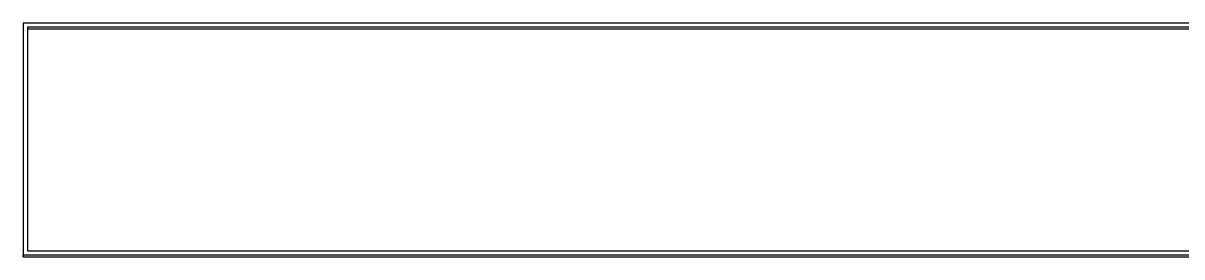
# Model space of a CAD drawing. Header units: millimetres. Extents: x 2371 to 4515, y 843 to 2359.
# Drawn here: x 2896.44 to 2909.29, y 2100.05 to 2102.64 of the extents above; entities that cross this region are included whole.
import ezdxf

# ---------------------------------------------------------------- set-up
doc = ezdxf.new("R2010")
doc.units = ezdxf.units.MM

msp = doc.modelspace()

# ---------------------------------------------------------------- linework, layer by layer
at = {"color": 7, "linetype": 'Continuous', "lineweight": 25}
for p, q in [((2918.578, 2102.644), (2896.445, 2102.644)), ((2896.445, 2102.644), (2896.445, 2102.622)), ((2896.445, 2102.622), (2896.445, 2100.052)), ((2896.495, 2102.604), (2918.528, 2102.604)), ((2896.495, 2102.581), (2896.495, 2102.604)), ((2896.495, 2102.581), (2918.528, 2102.581)), ((2918.528, 2100.114), (2896.495, 2100.114)), ((2896.445, 2100.072), (2918.578, 2100.073)), ((2896.445, 2100.052), (2896.445, 2100.072)), ((2896.445, 2100.052), (2918.578, 2100.052))]:
    msp.add_line(p, q, dxfattribs=at)
for points, knots in [([(2896.445, 2102.644), (2896.445, 2102.389), (2896.445, 2101.878), (2896.445, 2101.022), (2896.445, 2100.418), (2896.445, 2100.072)], [0, 0, 0, 0, 0.3000809, 0.6001618, 1, 1, 1, 1]), ([(2896.495, 2100.114), (2896.495, 2100.373), (2896.495, 2100.891), (2896.495, 2101.721), (2896.495, 2102.29), (2896.495, 2102.604)], [0, 0, 0, 0, 0.3099206, 0.6198411, 1, 1, 1, 1]), ([(2896.495, 2100.114), (2896.495, 2100.316), (2896.495, 2100.726), (2896.495, 2101.551), (2896.495, 2102.169), (2896.495, 2102.581)], [0, 0, 0, 0, 0.2437907, 0.495918, 1, 1, 1, 1])]:
    msp.add_open_spline(points, degree=3, knots=knots, dxfattribs=at)

doc.saveas('drawing.dxf')
